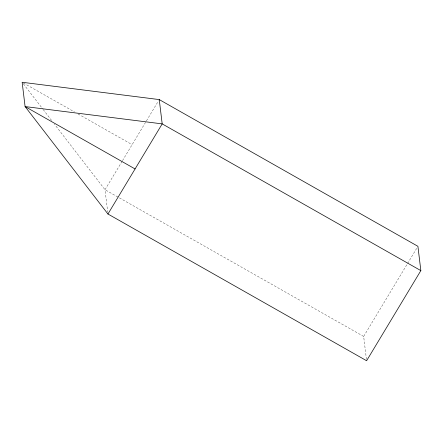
<?xml version="1.0" encoding="UTF-8"?>
<svg xmlns="http://www.w3.org/2000/svg" width="443" height="443" viewBox="0 0 443 443"><rect width="100%" height="100%" fill="white"/><g stroke="black" fill="none" stroke-linecap="round" stroke-linejoin="round"><path stroke-width="0.33" stroke-dasharray="2.21 1.66" d="M122.135 161.252L105.008 189.715L107.704 211.987M122.495 160.659L158.539 100.771M366.444 359.384L363.664 336.436L407.206 264.094M407.56 263.502L416.841 248.086M23.352 82.946L74.435 111.924M78.04 113.967L132.13 144.651M363.664 336.436L105.008 189.715L54.533 124.261M23.413 83.899L42.761 108.989M43.181 109.537L52.014 120.989"/><path stroke-width="0.66" d="M107.948 214.013L162.193 123.885L159.253 99.586L22.15 82.265L25.09 106.564L107.948 214.013L366.605 360.735L420.85 270.607L417.91 246.308L159.253 99.586M420.85 270.607L162.193 123.885L25.09 106.564L135.071 168.949"/></g></svg>
